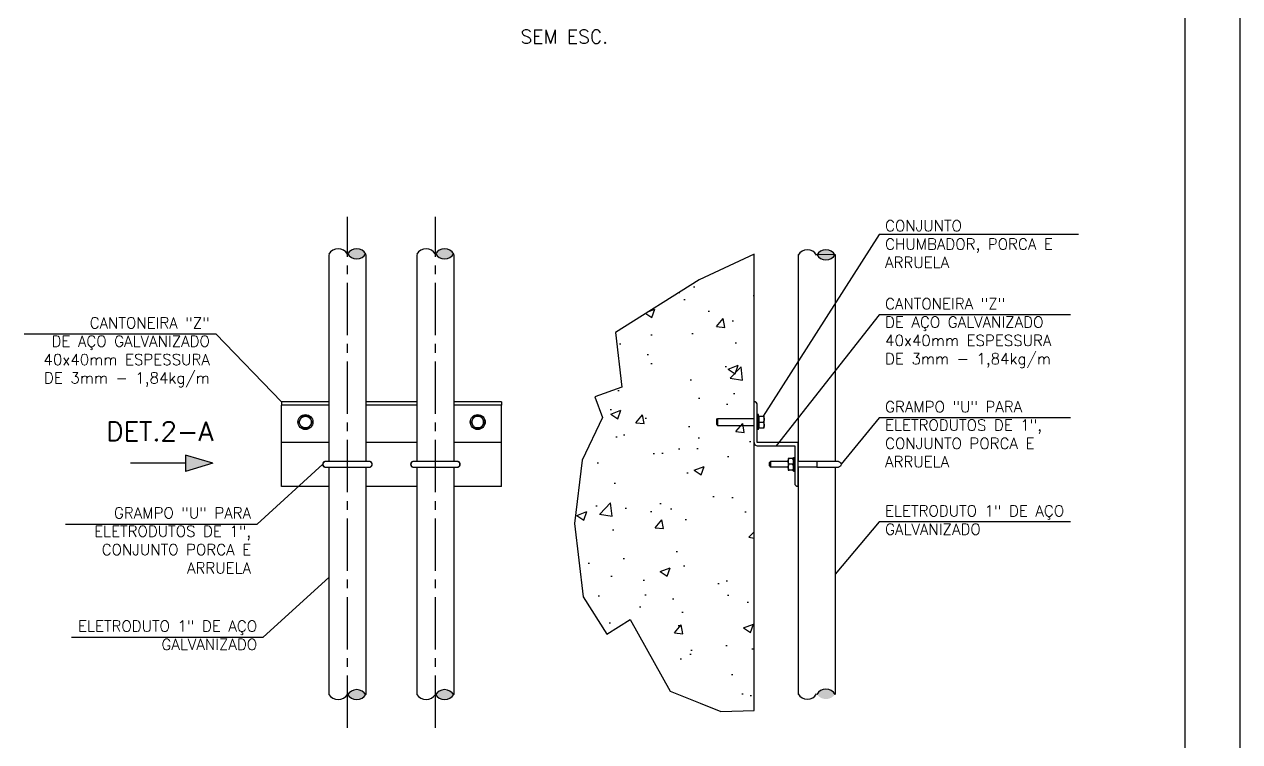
# Model space of a CAD drawing. Header units: millimetres. Extents: x 0 to 8410, y 0 to 5940.
# Drawn here: x 6199 to 8410, y 3346 to 4651 of the extents above; entities that cross this region are included whole.
import ezdxf
from ezdxf.enums import TextEntityAlignment as Align

# ---------------------------------------------------------------- set-up
doc = ezdxf.new("R2010")
doc.units = ezdxf.units.MM
doc.header["$LTSCALE"] = 5
doc.linetypes.add('CENTER2', pattern=[28.575, 19.05, -3.175, 3.175, -3.175])
for name, color, linetype in [('EC1', 7, 'CENTER2'), ('EHA', 7, 'Continuous'), ('EL2', 7, 'Continuous'), ('EL3', 3, 'Continuous'), ('EL4', 4, 'Continuous'), ('EL5', 5, 'Continuous'), ('ER100', 3, 'Continuous'), ('ER80', 3, 'Continuous'), ('FRL6', 6, 'Continuous'), ('FRL7', 7, 'Continuous'), ('FRR120', 5, 'Continuous'), ('FRR140', 5, 'Continuous'), ('FRR175', 1, 'Continuous'), ('FRR80', 3, 'Continuous'), ('GSB', 7, 'Continuous')]:
    doc.layers.add(name, color=color, linetype=linetype)
doc.styles.add('R120', font='simplex.shx', dxfattribs={"height": 3})
doc.styles.add('R140', font='simplex.shx', dxfattribs={"height": 3.5})
doc.styles.add('R80', font='simplex.shx', dxfattribs={"height": 2})

# ---------------------------------------------------------------- blocks, each defined once
blk = doc.blocks.new('A1')
at = {"layer": 'FRL6', "linetype": 'Continuous'}
blk.add_line((831, 584), (831, 10), dxfattribs=at)
at = {"layer": 'FRL7', "linetype": 'Continuous'}
blk.add_line((841, 594), (841, 0), dxfattribs=at)
at = {"layer": 'FRR120', "style": 'R120'}
for tag, p in [('FASE_DO_PROJETO', (659, 46.29)), ('ÁREA_E/OU_SUBÁREA', (659, 40.79)), ('TÍTULO_DO_DESENHO', (659, 35.29)), ('SUBTÍTULO_1_DO_DESENHO', (659, 29.79)), ('SUBTÍTULO_2_DO_DESENHO', (659, 24.29))]:
    blk.add_attdef(tag, p, '', height=3, dxfattribs=at)
at = {"layer": 'FRR140', "style": 'R140', "width": 0.91}
for tag, p in [('ESCALA', (671, 14.35)), ('REVISÃO', (823.5, 14.68))]:
    blk.add_attdef(tag, text='', height=3.5, dxfattribs=at).set_placement(p, align=Align.MIDDLE)
for tag, p in [('NÚMERO_DA_CONTRATADA', (687.72, 12.6)), ('NUMERO_VALE', (752.89, 12.6))]:
    blk.add_attdef(tag, p, '', height=3.5, dxfattribs=at)
at = {"layer": 'FRR175', "style": 'R120'}
for tag, p in [('CLASSIFICAÇÃO', (811.83, 67.73)), ('PROJETO', (716.31, 53.59)), ('N_PROJ_SE', (793.5, 53.59)), ('N_CONTRATO', (796.97, 47.3))]:
    blk.add_attdef(tag, text='', height=3, dxfattribs=at).set_placement(p, align=Align.MIDDLE_CENTER)
at = {"layer": 'FRR80', "style": 'R80'}
for tag, p in [('8A_REV', (476, 77.07)), ('EMIS.', (486, 77.07)), ('PROJ.', (585, 77.07)), ('DES.', (597, 77.07)), ('VER.', (609, 77.07)), ('APR.', (621, 77.07)), ('AUT.', (633.01, 77.07)), ('7A_REV', (476, 71.37)), ('EMIS.', (486, 71.37)), ('PROJ.', (585, 71.37)), ('DES.', (597, 71.37)), ('VER.', (609, 71.37)), ('APR.', (621, 71.37)), ('AUT.', (633.01, 71.37)), ('6A_REV', (476, 65.67)), ('EMIS.', (486, 65.67)), ('PROJ.', (585, 65.67)), ('DES.', (597, 65.67)), ('VER.', (609, 65.67)), ('APR.', (621, 65.67)), ('AUT.', (633.01, 65.67)), ('5A_REV', (476, 59.97)), ('EMIS.', (486, 59.97)), ('PROJ.', (585, 59.97)), ('DES.', (597, 59.97)), ('VER.', (609, 59.97)), ('APR.', (621, 59.97)), ('AUT.', (633.01, 59.97)), ('4A_REV', (476, 54.27)), ('EMIS.', (486, 54.27)), ('PROJ.', (585, 54.27)), ('DES.', (597, 54.27)), ('VER.', (609, 54.27)), ('APR.', (621, 54.27)), ('AUT.', (633.01, 54.27)), ('3A_REV', (476, 48.57)), ('EMIS.', (486, 48.57)), ('PROJ.', (585, 48.57)), ('DES.', (597, 48.57)), ('VER.', (609, 48.57)), ('APR.', (621, 48.57)), ('AUT.', (633.01, 48.57)), ('2A_REV', (476, 42.87)), ('EMIS.', (486, 42.87)), ('PROJ.', (585, 42.87)), ('DES.', (597, 42.87)), ('VER.', (609, 42.87)), ('APR.', (621, 42.87)), ('AUT.', (633.01, 42.87)), ('1a_REV', (476, 37.17)), ('EMIS.', (486, 37.17)), ('PROJ.', (585, 37.17)), ('DES.', (597, 37.17)), ('VER.', (609, 37.17)), ('APR.', (621, 37.17)), ('AUT.', (633.01, 37.17))]:
    blk.add_attdef(tag, text='', height=2, dxfattribs=at).set_placement(p, align=Align.MIDDLE)
for p in [(492.61, 76.08), (492.61, 70.38), (492.61, 64.68), (492.61, 58.98), (492.61, 53.28), (492.61, 47.58), (492.61, 41.88), (492.61, 36.18)]:
    blk.add_attdef('DESCRIÇÃO_DA_REVISÃO', p, '', height=2, dxfattribs=at)
at = {"layer": 'FRR80', "style": 'R80', "width": 0.85}
for p in [(648, 77.07), (648, 71.37), (648, 65.67), (648, 59.97), (648, 54.27), (648, 48.57), (648, 42.87), (648, 37.17)]:
    blk.add_attdef('DATA', text='', height=2, dxfattribs=at).set_placement(p, align=Align.MIDDLE)
blk = doc.blocks.new('VISTA_H')
at = {"layer": 'GSB'}
blk.add_hatch(color=2, dxfattribs=at).paths.add_polyline_path([(-5, 1.5), (-5, -1.5), (0, 0)])
at = {"layer": 'GSB', "color": 1}
for p, q in [((-5, 0), (-14.99, 0)), ((0, 0), (-5, 1.5)), ((-5, 1.5), (-5, -1.5)), ((0, 0), (-5, -1.5))]:
    blk.add_line(p, q, dxfattribs=at)
at = {"layer": 'GSB', "color": 4, "style": 'R140'}
blk.add_attdef('A', text='', height=3.5, dxfattribs=at).set_placement((-3.47, 5.8), align=Align.MIDDLE)

msp = doc.modelspace()

# ---------------------------------------------------------------- hatches: boundary and pattern name
at = {"layer": 'EHA'}
h = msp.add_hatch(color=256, dxfattribs=at)
h.dxf.hatch_style = 1
h.paths.add_polyline_path([(6820.5, 4233.6, 0.549956), (6787.4, 4233.6, 0.549956)])
h = msp.add_hatch(color=256, dxfattribs=at)
h.dxf.hatch_style = 1
h.paths.add_polyline_path([(6980.5, 4233.6, 0.549956), (6947.4, 4233.6, 0.549956)])
h = msp.add_hatch(dxfattribs=at)
h.set_pattern_fill('AR-CONC', color=256)
h.set_pattern_definition([(50, (1921.81, -865.85), (182.1847, -15.939), [19.05, -209.55]), (355, (1921.8, -865.85), (-35.2434, 191.057), [15.24, -167.6406]), (100.4514, (1936.99, -867.18), (146.9412, 175.1178), [16.19, -178.0902]), (46.1842, (1921.8, -815.05), (271.079, -42.042), [28.575, -314.325]), (96.6356, (1944.4, -818.56), (237.404, 247.426), [24.285, -267.136]), (351.184, (1921.8, -815.05), (237.404, 247.426), [22.86, -251.46]), (21, (1947.21, -827.75), (151.6144, -102.2652), [19.05, -209.55]), (326, (1947.2, -827.75), (61.802, 184.188), [15.24, -167.64]), (71.4514, (1959.84, -836.27), (213.4164, 81.9228), [16.19, -178.09]), (37.5, (1921.81, -865.85), (3.0886, 84.55504), [0, -165.608, 0, -170.18, 0, -168.275]), (7.5, (1921.81, -865.85), (66.8197, 100.1806), [0, -97.028, 0, -161.798, 0, -64.135]), (327.5, (1865.166, -865.85), (135.5906, -5.72874), [0, -63.5, 0, -198.12, 0, -262.89]), (317.5, (1839.77, -865.85), (148.1292, 25.4265), [0, -82.55, 0, -131.572, 0, -186.69])])
h.paths.add_polyline_path([(7526.6, 3964.5), (7526.6, 4233.2), (7426.9, 4186.3), (7274.4, 4090.5), (7286.1, 3990.9), (7237.2, 3973.3), (7250.7, 3935.9), (7213.8, 3858), (7200.1, 3742.8), (7215.7, 3609.9), (7258.7, 3541.5), (7301.3, 3568.3), (7374.1, 3437.9), (7428.8, 3416.4), (7466, 3400.8), (7526.6, 3402.9)])
h = msp.add_hatch(color=256, dxfattribs=at)
h.dxf.hatch_style = 1
h.paths.add_polyline_path([(7674, 4231.7, 0.549956), (7640.9, 4231.7, 0.549956)])
h = msp.add_hatch(color=256, dxfattribs=at)
h.dxf.hatch_style = 1
h.paths.add_polyline_path([(6787.4, 3431.7, 0.549956), (6820.5, 3431.7, 0.549956)])
h = msp.add_hatch(color=256, dxfattribs=at)
h.dxf.hatch_style = 1
h.paths.add_polyline_path([(6947.4, 3431.7, 0.549956), (6980.5, 3431.7, 0.549956)])
h = msp.add_hatch(color=256, dxfattribs=at)
h.dxf.hatch_style = 1
h.paths.add_polyline_path([(7640.9, 3432.7, 0.549956), (7674, 3432.7, 0.549956)])

# ---------------------------------------------------------------- linework, layer by layer
at = {"color": 0, "linetype": 'Continuous', "lineweight": 0, "extrusion": (1, -1.83697e-16, 0)}
for p, q in [((7674.3, 4232.2), (7640.6, 4232.2)), ((7526.6, 3964.5), (7526.6, 3890.5))]:
    msp.add_line(p, q, dxfattribs=at)
for points in [[(8116.8, 4268.6), (7754.3, 4268.6), (7543.2, 3938.2)], [(8102.5, 4122.5), (7754.3, 4122.5), (7566.6, 3884.5)], [(6199.3, 4087.8), (6547.5, 4087.8), (6667.4, 3964.5)], [(8102.5, 3935.2), (7754.3, 3935.2), (7685.2, 3850.7)], [(6274.4, 3742), (6622.6, 3742), (6742.4, 3850.7)], [(8102.5, 3745.8), (7754.3, 3745.8), (7674.3, 3651)], [(6285.3, 3536.3), (6633.5, 3536.3), (6753.4, 3644.9)]]:
    msp.add_lwpolyline(points)
at = {"layer": 'EC1'}
for p, q in [((6787.1, 3371.1), (6787.1, 4300.7)), ((6947.1, 3371.1), (6947.1, 4300.7))]:
    msp.add_line(p, q, dxfattribs=at)
at = {"layer": 'EL2', "extrusion": (1, -1.83697e-16, 0)}
for p, q in [((7532.6, 3941.1), (7532.6, 3913.9)), ((7534.6, 3941.1), (7532.6, 3941.1)), ((7534.6, 3913.9), (7534.6, 3941.1)), ((7535.2, 3935.1), (7534.6, 3935.1)), ((7535.2, 3938.2), (7543.2, 3938.2)), ((7535.2, 3938.2), (7535.2, 3927.5)), ((7459, 3931.9), (7460, 3933.9)), ((7459, 3923.2), (7459, 3931.9)), ((7459, 3923.2), (7460, 3921.2)), ((7460, 3933.9), (7460, 3921.2)), ((7460, 3933.9), (7526.6, 3933.9)), ((7460, 3921.2), (7526.6, 3921.2)), ((7532.6, 3933.9), (7532.6, 3933.9)), ((7532.6, 3921.2), (7532.6, 3921.2)), ((7534.6, 3913.9), (7532.6, 3913.9)), ((7535.2, 3919.9), (7534.6, 3919.9)), ((7535.2, 3927.5), (7543.2, 3927.5)), ((7535.2, 3927.5), (7535.2, 3916.8)), ((7535.2, 3916.8), (7543.2, 3916.8)), ((7596.5, 3861.1), (7590.5, 3861.1)), ((7596.5, 3850.7), (7590.5, 3850.7)), ((7598.5, 3838.5), (7598.5, 3862.8)), ((7598.5, 3862.8), (7600.5, 3862.8)), ((7600.5, 3838.5), (7600.5, 3862.8)), ((7600.6, 3855.7), (7600.5, 3855.7)), ((7596.5, 3840.3), (7590.5, 3840.3)), ((7598.5, 3838.5), (7600.5, 3838.5)), ((7600.6, 3845.7), (7600.5, 3845.7))]:
    msp.add_line(p, q, dxfattribs=at)
at = {"layer": 'EL2'}
for centre in [(6710.7, 3927.5), (7024.1, 3927.5)]:
    msp.add_circle(centre, 13.6, dxfattribs=at)
for points, weights in [([(6701.4, 3932.9), (6704.5, 3938.2), (6710.7, 3938.2)], [0.868347502413, 0.807007203691, 1]), ([(6710.7, 3938.2), (6716.9, 3938.2), (6720, 3932.9)], [1, 0.807007203691, 0.868347502413]), ([(7024.1, 3938.2), (7017.9, 3938.2), (7014.8, 3932.9)], [1, 0.807007203691, 0.868347502413]), ([(7033.4, 3932.9), (7030.3, 3938.2), (7024.1, 3938.2)], [0.868347502413, 0.807007203691, 1]), ([(7545.2, 3932.9), (7545.2, 3938.2), (7545.2, 3938.2)], [0.868347502413, 0.807007203691, 1]), ([(6699.9, 3927.5), (6699.9, 3930.4), (6701.4, 3932.9)], [1, 0.900099577495, 0.868347502413]), ([(6701.4, 3922.1), (6699.9, 3924.6), (6699.9, 3927.5)], [0.868347502413, 0.900099577495, 1]), ([(6710.7, 3916.8), (6704.5, 3916.8), (6701.4, 3922.1)], [1, 0.807007203691, 0.868347502413]), ([(6720, 3922.1), (6716.9, 3916.8), (6710.7, 3916.8)], [0.868347502413, 0.807007203691, 1]), ([(6720, 3932.9), (6721.4, 3930.4), (6721.4, 3927.5)], [0.868347502413, 0.900099577495, 1]), ([(6721.4, 3927.5), (6721.4, 3924.6), (6720, 3922.1)], [1, 0.900099577495, 0.868347502413]), ([(7014.8, 3932.9), (7013.3, 3930.4), (7013.3, 3927.5)], [0.868347502413, 0.900099577495, 1]), ([(7013.3, 3927.5), (7013.3, 3924.6), (7014.8, 3922.1)], [1, 0.900099577495, 0.868347502413]), ([(7014.8, 3922.1), (7017.9, 3916.8), (7024.1, 3916.8)], [0.868347502413, 0.807007203691, 1]), ([(7024.1, 3916.8), (7030.3, 3916.8), (7033.4, 3922.1)], [1, 0.807007203691, 0.868347502413]), ([(7034.8, 3927.5), (7034.8, 3930.4), (7033.4, 3932.9)], [1, 0.900099577495, 0.868347502413]), ([(7033.4, 3922.1), (7034.8, 3924.6), (7034.8, 3927.5)], [0.868347502413, 0.900099577495, 1]), ([(7545.2, 3927.5), (7545.2, 3930.4), (7545.2, 3932.9)], [1, 0.900099577495, 0.868347502413]), ([(7545.2, 3922.1), (7545.2, 3924.6), (7545.2, 3927.5)], [0.868347502413, 0.900099577495, 1]), ([(7545.2, 3916.8), (7545.2, 3916.8), (7545.2, 3922.1)], [1, 0.807007203691, 0.868347502413]), ([(7588.5, 3861.1), (7588.5, 3861.1), (7588.5, 3855.9)], [1, 0.807007203691, 0.868347502413]), ([(7588.5, 3855.9), (7588.5, 3853.5), (7588.5, 3850.7)], [0.868347502413, 0.900099577495, 1]), ([(7588.5, 3850.7), (7588.5, 3847.9), (7588.5, 3845.5)], [1, 0.900099577495, 0.868347502413]), ([(7588.5, 3845.5), (7588.5, 3840.3), (7588.5, 3840.3)], [0.868347502413, 0.807007203691, 1])]:
    msp.add_rational_spline(points, weights, degree=2, dxfattribs=at)
for points, knots in [([(6704.5, 3938.2), (6704.4, 3938.1), (6704.3, 3937.9), (6703.8, 3937.2), (6703.5, 3936.6), (6702.6, 3935.1), (6702.2, 3934.2), (6701.6, 3933.3), (6701.5, 3933.2), (6701.5, 3933), (6701.4, 3933), (6701.4, 3932.9), (6701.4, 3932.9), (6701.4, 3932.9)], [0, 0, 0, 0, 0.327654, 0.327654, 1.497968, 1.497968, 3.019149, 3.019149, 3.182486, 3.182486, 3.254058, 3.254058, 3.300214, 3.300214, 3.300214, 3.300214]), ([(6710.7, 3938.2), (6710.6, 3938.2), (6710.6, 3938.2), (6710.5, 3938.2), (6710.4, 3938.2), (6710.2, 3938.2), (6710.1, 3938.2), (6709.8, 3938.2), (6709.7, 3938.2), (6709.1, 3938.2), (6708.7, 3938.2), (6707, 3938.2), (6705.8, 3938.2), (6704.5, 3938.2)], [3.299345, 3.299345, 3.299345, 3.299345, 3.360496, 3.360496, 3.447554, 3.447554, 3.624346, 3.624346, 3.87742, 3.87742, 4.510003, 4.510003, 6.428709, 6.428709, 6.428709, 6.428709]), ([(6716.9, 3938.2), (6716.7, 3938.2), (6716.5, 3938.2), (6715.6, 3938.2), (6714.9, 3938.2), (6713.2, 3938.2), (6712.3, 3938.2), (6711.2, 3938.2), (6711.1, 3938.2), (6710.9, 3938.2), (6710.8, 3938.2), (6710.7, 3938.2), (6710.7, 3938.2), (6710.7, 3938.2), (6710.7, 3938.2), (6710.7, 3938.2)], [0, 0, 0, 0, 0.339548, 0.339548, 1.51437, 1.51437, 2.989653, 2.989653, 3.149729, 3.149729, 3.237378, 3.237378, 3.298995, 3.298995, 3.299345, 3.299345, 3.299345, 3.299345]), ([(6720, 3932.9), (6720, 3932.9), (6720, 3932.9), (6719.9, 3932.9), (6719.9, 3932.9), (6719.9, 3933), (6719.8, 3933.1), (6719.8, 3933.2), (6719.7, 3933.3), (6719.6, 3933.6), (6719.5, 3933.7), (6719.1, 3934.3), (6718.9, 3934.7), (6718.1, 3936.1), (6717.5, 3937.2), (6716.9, 3938.2)], [3.300236, 3.300236, 3.300236, 3.300236, 3.305154, 3.305154, 3.359744, 3.359744, 3.441081, 3.441081, 3.620686, 3.620686, 3.887706, 3.887706, 4.600943, 4.600943, 6.440409, 6.440409, 6.440409, 6.440409]), ([(7014.8, 3932.9), (7014.8, 3932.9), (7014.8, 3932.9), (7014.8, 3932.9), (7014.8, 3932.9), (7014.9, 3933), (7014.9, 3933.1), (7015, 3933.2), (7015, 3933.3), (7015.2, 3933.6), (7015.3, 3933.7), (7015.6, 3934.3), (7015.8, 3934.7), (7016.7, 3936.1), (7017.3, 3937.2), (7017.9, 3938.2)], [3.300236, 3.300236, 3.300236, 3.300236, 3.305154, 3.305154, 3.359744, 3.359744, 3.441081, 3.441081, 3.620686, 3.620686, 3.887706, 3.887706, 4.600943, 4.600943, 6.440409, 6.440409, 6.440409, 6.440409]), ([(7017.9, 3938.2), (7018.1, 3938.2), (7018.3, 3938.2), (7019.2, 3938.2), (7019.9, 3938.2), (7021.5, 3938.2), (7022.5, 3938.2), (7023.6, 3938.2), (7023.7, 3938.2), (7023.8, 3938.2), (7023.9, 3938.2), (7024, 3938.2), (7024, 3938.2), (7024.1, 3938.2), (7024.1, 3938.2), (7024.1, 3938.2)], [0, 0, 0, 0, 0.339548, 0.339548, 1.51437, 1.51437, 2.989653, 2.989653, 3.149729, 3.149729, 3.237378, 3.237378, 3.298995, 3.298995, 3.299345, 3.299345, 3.299345, 3.299345]), ([(7024.1, 3938.2), (7024.1, 3938.2), (7024.2, 3938.2), (7024.3, 3938.2), (7024.3, 3938.2), (7024.5, 3938.2), (7024.6, 3938.2), (7024.9, 3938.2), (7025.1, 3938.2), (7025.7, 3938.2), (7026.1, 3938.2), (7027.7, 3938.2), (7029, 3938.2), (7030.3, 3938.2)], [3.299345, 3.299345, 3.299345, 3.299345, 3.360496, 3.360496, 3.447554, 3.447554, 3.624346, 3.624346, 3.87742, 3.87742, 4.510003, 4.510003, 6.428709, 6.428709, 6.428709, 6.428709]), ([(7030.3, 3938.2), (7030.4, 3938.1), (7030.5, 3937.9), (7030.9, 3937.2), (7031.3, 3936.6), (7032.1, 3935.1), (7032.6, 3934.2), (7033.2, 3933.3), (7033.2, 3933.2), (7033.3, 3933), (7033.3, 3933), (7033.4, 3932.9), (7033.4, 3932.9), (7033.4, 3932.9)], [0, 0, 0, 0, 0.327654, 0.327654, 1.497968, 1.497968, 3.019149, 3.019149, 3.182486, 3.182486, 3.254058, 3.254058, 3.300214, 3.300214, 3.300214, 3.300214]), ([(7543.2, 3938.2), (7543.3, 3938.1), (7543.4, 3937.9), (7543.9, 3937.2), (7544.2, 3936.6), (7544.8, 3935.1), (7545.1, 3934.2), (7545.2, 3933.3), (7545.2, 3933.2), (7545.2, 3933), (7545.2, 3933), (7545.2, 3932.9), (7545.2, 3932.9), (7545.2, 3932.9)], [0, 0, 0, 0, 0.327654, 0.327654, 1.497968, 1.497968, 3.019149, 3.019149, 3.182486, 3.182486, 3.254058, 3.254058, 3.300214, 3.300214, 3.300214, 3.300214]), ([(7545.2, 3938.2), (7545.2, 3938.2), (7545.2, 3938.2), (7545.2, 3938.2), (7545.2, 3938.2), (7545.2, 3938.2), (7545.1, 3938.2), (7545.1, 3938.2), (7545.1, 3938.2), (7545, 3938.2), (7545, 3938.2), (7544.5, 3938.2), (7544, 3938.2), (7543.2, 3938.2)], [3.299345, 3.299345, 3.299345, 3.299345, 3.360496, 3.360496, 3.447554, 3.447554, 3.624346, 3.624346, 3.87742, 3.87742, 4.510003, 4.510003, 6.428709, 6.428709, 6.428709, 6.428709]), ([(6701.4, 3932.9), (6701.4, 3932.9), (6701.4, 3932.9), (6701.3, 3932.8), (6701.3, 3932.8), (6701.3, 3932.7), (6701.2, 3932.7), (6701.2, 3932.6), (6701.1, 3932.5), (6701, 3932.3), (6700.9, 3932.1), (6700.6, 3931.6), (6700.4, 3931.2), (6699.6, 3929.8), (6699, 3928.7), (6698.3, 3927.5)], [3.300214, 3.300214, 3.300214, 3.300214, 3.306709, 3.306709, 3.361831, 3.361831, 3.445634, 3.445634, 3.54958, 3.54958, 3.841996, 3.841996, 4.466021, 4.466021, 6.351493, 6.351493, 6.351493, 6.351493]), ([(6698.3, 3927.5), (6698.4, 3927.3), (6698.5, 3927.2), (6698.9, 3926.4), (6699.2, 3925.8), (6700.1, 3924.4), (6700.6, 3923.5), (6701.1, 3922.5), (6701.2, 3922.4), (6701.3, 3922.3), (6701.3, 3922.3), (6701.3, 3922.2), (6701.3, 3922.2), (6701.4, 3922.1)], [0, 0, 0, 0, 0.32758, 0.32758, 1.497099, 1.497099, 3.019347, 3.019347, 3.179843, 3.179843, 3.252783, 3.252783, 3.300235, 3.300235, 3.300235, 3.300235]), ([(6701.4, 3922.1), (6701.4, 3922.1), (6701.4, 3922.1), (6701.4, 3922.1), (6701.4, 3922.1), (6701.4, 3922), (6701.5, 3921.9), (6701.6, 3921.8), (6701.6, 3921.7), (6701.8, 3921.4), (6701.9, 3921.3), (6702.2, 3920.7), (6702.4, 3920.3), (6703.2, 3918.9), (6703.8, 3917.8), (6704.5, 3916.8)], [3.300235, 3.300235, 3.300235, 3.300235, 3.305154, 3.305154, 3.359743, 3.359743, 3.441081, 3.441081, 3.620686, 3.620686, 3.887705, 3.887705, 4.600943, 4.600943, 6.440408, 6.440408, 6.440408, 6.440408]), ([(6704.5, 3916.8), (6704.7, 3916.8), (6704.9, 3916.8), (6705.7, 3916.8), (6706.4, 3916.8), (6708.1, 3916.8), (6709.1, 3916.8), (6710.1, 3916.8), (6710.3, 3916.8), (6710.4, 3916.8), (6710.5, 3916.8), (6710.6, 3916.8), (6710.6, 3916.8), (6710.7, 3916.8), (6710.7, 3916.8), (6710.7, 3916.8)], [0, 0, 0, 0, 0.339548, 0.339548, 1.51437, 1.51437, 2.989653, 2.989653, 3.149729, 3.149729, 3.237378, 3.237378, 3.298995, 3.298995, 3.299345, 3.299345, 3.299345, 3.299345]), ([(6710.7, 3916.8), (6710.7, 3916.8), (6710.7, 3916.8), (6710.8, 3916.8), (6710.9, 3916.8), (6711.1, 3916.8), (6711.2, 3916.8), (6711.5, 3916.8), (6711.7, 3916.8), (6712.2, 3916.8), (6712.7, 3916.8), (6714.3, 3916.8), (6715.6, 3916.8), (6716.9, 3916.8)], [3.299345, 3.299345, 3.299345, 3.299345, 3.360496, 3.360496, 3.447554, 3.447554, 3.624346, 3.624346, 3.87742, 3.87742, 4.510003, 4.510003, 6.428709, 6.428709, 6.428709, 6.428709]), ([(6716.9, 3916.8), (6717, 3916.9), (6717.1, 3917.1), (6717.5, 3917.8), (6717.8, 3918.5), (6718.7, 3919.9), (6719.2, 3920.8), (6719.7, 3921.7), (6719.8, 3921.8), (6719.9, 3922), (6719.9, 3922), (6719.9, 3922.1), (6719.9, 3922.1), (6720, 3922.1)], [0, 0, 0, 0, 0.327654, 0.327654, 1.497968, 1.497968, 3.019149, 3.019149, 3.182486, 3.182486, 3.254058, 3.254058, 3.300214, 3.300214, 3.300214, 3.300214]), ([(6723.1, 3927.5), (6723, 3927.7), (6722.9, 3927.8), (6722.4, 3928.6), (6722.1, 3929.2), (6721.2, 3930.7), (6720.8, 3931.5), (6720.2, 3932.5), (6720.1, 3932.6), (6720.1, 3932.7), (6720, 3932.8), (6720, 3932.8), (6720, 3932.8), (6720, 3932.9)], [0, 0, 0, 0, 0.327581, 0.327581, 1.4971, 1.4971, 3.019347, 3.019347, 3.179843, 3.179843, 3.252783, 3.252783, 3.300236, 3.300236, 3.300236, 3.300236]), ([(6720, 3922.1), (6720, 3922.1), (6720, 3922.1), (6720, 3922.2), (6720, 3922.2), (6720.1, 3922.3), (6720.1, 3922.3), (6720.1, 3922.5), (6720.2, 3922.5), (6720.3, 3922.7), (6720.4, 3922.9), (6720.7, 3923.4), (6720.9, 3923.8), (6721.7, 3925.2), (6722.4, 3926.3), (6723.1, 3927.5)], [3.300214, 3.300214, 3.300214, 3.300214, 3.306709, 3.306709, 3.361831, 3.361831, 3.445634, 3.445634, 3.54958, 3.54958, 3.841996, 3.841996, 4.466021, 4.466021, 6.351493, 6.351493, 6.351493, 6.351493]), ([(7011.7, 3927.5), (7011.8, 3927.7), (7011.9, 3927.8), (7012.3, 3928.6), (7012.7, 3929.2), (7013.5, 3930.7), (7014, 3931.5), (7014.6, 3932.5), (7014.6, 3932.6), (7014.7, 3932.7), (7014.7, 3932.8), (7014.8, 3932.8), (7014.8, 3932.8), (7014.8, 3932.9)], [0, 0, 0, 0, 0.327581, 0.327581, 1.4971, 1.4971, 3.019347, 3.019347, 3.179843, 3.179843, 3.252783, 3.252783, 3.300236, 3.300236, 3.300236, 3.300236]), ([(7014.8, 3922.1), (7014.8, 3922.1), (7014.8, 3922.1), (7014.8, 3922.2), (7014.7, 3922.2), (7014.7, 3922.3), (7014.7, 3922.3), (7014.6, 3922.5), (7014.6, 3922.5), (7014.4, 3922.7), (7014.3, 3922.9), (7014, 3923.4), (7013.8, 3923.8), (7013, 3925.2), (7012.4, 3926.3), (7011.7, 3927.5)], [3.300214, 3.300214, 3.300214, 3.300214, 3.306709, 3.306709, 3.361831, 3.361831, 3.445634, 3.445634, 3.54958, 3.54958, 3.841996, 3.841996, 4.466021, 4.466021, 6.351493, 6.351493, 6.351493, 6.351493]), ([(7017.9, 3916.8), (7017.8, 3916.9), (7017.7, 3917.1), (7017.3, 3917.8), (7016.9, 3918.5), (7016.1, 3919.9), (7015.6, 3920.8), (7015, 3921.7), (7015, 3921.8), (7014.9, 3922), (7014.9, 3922), (7014.8, 3922.1), (7014.8, 3922.1), (7014.8, 3922.1)], [0, 0, 0, 0, 0.327654, 0.327654, 1.497968, 1.497968, 3.019149, 3.019149, 3.182486, 3.182486, 3.254058, 3.254058, 3.300214, 3.300214, 3.300214, 3.300214]), ([(7024.1, 3916.8), (7024, 3916.8), (7024, 3916.8), (7023.9, 3916.8), (7023.8, 3916.8), (7023.7, 3916.8), (7023.6, 3916.8), (7023.3, 3916.8), (7023.1, 3916.8), (7022.5, 3916.8), (7022.1, 3916.8), (7020.4, 3916.8), (7019.2, 3916.8), (7017.9, 3916.8)], [3.299345, 3.299345, 3.299345, 3.299345, 3.360496, 3.360496, 3.447554, 3.447554, 3.624346, 3.624346, 3.87742, 3.87742, 4.510003, 4.510003, 6.428709, 6.428709, 6.428709, 6.428709]), ([(7030.3, 3916.8), (7030.1, 3916.8), (7029.9, 3916.8), (7029, 3916.8), (7028.3, 3916.8), (7026.6, 3916.8), (7025.7, 3916.8), (7024.6, 3916.8), (7024.5, 3916.8), (7024.3, 3916.8), (7024.3, 3916.8), (7024.2, 3916.8), (7024.1, 3916.8), (7024.1, 3916.8), (7024.1, 3916.8), (7024.1, 3916.8)], [0, 0, 0, 0, 0.339548, 0.339548, 1.51437, 1.51437, 2.989653, 2.989653, 3.149729, 3.149729, 3.237378, 3.237378, 3.298995, 3.298995, 3.299345, 3.299345, 3.299345, 3.299345]), ([(7033.4, 3922.1), (7033.4, 3922.1), (7033.4, 3922.1), (7033.4, 3922.1), (7033.3, 3922.1), (7033.3, 3922), (7033.3, 3921.9), (7033.2, 3921.8), (7033.1, 3921.7), (7033, 3921.4), (7032.9, 3921.3), (7032.6, 3920.7), (7032.3, 3920.3), (7031.5, 3918.9), (7030.9, 3917.8), (7030.3, 3916.8)], [3.300235, 3.300235, 3.300235, 3.300235, 3.305154, 3.305154, 3.359743, 3.359743, 3.441081, 3.441081, 3.620686, 3.620686, 3.887705, 3.887705, 4.600943, 4.600943, 6.440408, 6.440408, 6.440408, 6.440408]), ([(7033.4, 3932.9), (7033.4, 3932.9), (7033.4, 3932.9), (7033.4, 3932.8), (7033.4, 3932.8), (7033.5, 3932.7), (7033.5, 3932.7), (7033.6, 3932.6), (7033.6, 3932.5), (7033.7, 3932.3), (7033.8, 3932.1), (7034.1, 3931.6), (7034.3, 3931.2), (7035.2, 3929.8), (7035.8, 3928.7), (7036.5, 3927.5)], [3.300214, 3.300214, 3.300214, 3.300214, 3.306709, 3.306709, 3.361831, 3.361831, 3.445634, 3.445634, 3.54958, 3.54958, 3.841996, 3.841996, 4.466021, 4.466021, 6.351493, 6.351493, 6.351493, 6.351493]), ([(7036.5, 3927.5), (7036.4, 3927.3), (7036.3, 3927.2), (7035.9, 3926.4), (7035.5, 3925.8), (7034.7, 3924.4), (7034.2, 3923.5), (7033.6, 3922.5), (7033.6, 3922.4), (7033.5, 3922.3), (7033.5, 3922.3), (7033.4, 3922.2), (7033.4, 3922.2), (7033.4, 3922.1)], [0, 0, 0, 0, 0.32758, 0.32758, 1.497099, 1.497099, 3.019347, 3.019347, 3.179843, 3.179843, 3.252783, 3.252783, 3.300235, 3.300235, 3.300235, 3.300235]), ([(7545.2, 3932.9), (7545.2, 3932.9), (7545.2, 3932.9), (7545.2, 3932.8), (7545.2, 3932.8), (7545.2, 3932.7), (7545.2, 3932.7), (7545.2, 3932.6), (7545.2, 3932.5), (7545.1, 3932.3), (7545.1, 3932.1), (7545, 3931.6), (7545, 3931.2), (7544.6, 3929.8), (7544, 3928.7), (7543.2, 3927.5)], [3.300214, 3.300214, 3.300214, 3.300214, 3.306709, 3.306709, 3.361831, 3.361831, 3.445634, 3.445634, 3.54958, 3.54958, 3.841996, 3.841996, 4.466021, 4.466021, 6.351493, 6.351493, 6.351493, 6.351493]), ([(7543.2, 3927.5), (7543.3, 3927.3), (7543.4, 3927.2), (7543.9, 3926.4), (7544.2, 3925.8), (7544.8, 3924.4), (7545.1, 3923.5), (7545.2, 3922.5), (7545.2, 3922.4), (7545.2, 3922.3), (7545.2, 3922.3), (7545.2, 3922.2), (7545.2, 3922.2), (7545.2, 3922.1)], [0, 0, 0, 0, 0.32758, 0.32758, 1.497099, 1.497099, 3.019347, 3.019347, 3.179843, 3.179843, 3.252783, 3.252783, 3.300235, 3.300235, 3.300235, 3.300235]), ([(7545.2, 3922.1), (7545.2, 3922.1), (7545.2, 3922.1), (7545.2, 3922.1), (7545.2, 3922.1), (7545.2, 3922), (7545.2, 3921.9), (7545.2, 3921.8), (7545.1, 3921.7), (7545.1, 3921.4), (7545.1, 3921.3), (7545, 3920.7), (7544.9, 3920.3), (7544.5, 3918.9), (7543.9, 3917.8), (7543.2, 3916.8)], [3.300235, 3.300235, 3.300235, 3.300235, 3.305154, 3.305154, 3.359743, 3.359743, 3.441081, 3.441081, 3.620686, 3.620686, 3.887705, 3.887705, 4.600943, 4.600943, 6.440408, 6.440408, 6.440408, 6.440408]), ([(7543.2, 3916.8), (7543.3, 3916.8), (7543.4, 3916.8), (7543.9, 3916.8), (7544.2, 3916.8), (7544.8, 3916.8), (7545.1, 3916.8), (7545.1, 3916.8), (7545.2, 3916.8), (7545.2, 3916.8), (7545.2, 3916.8), (7545.2, 3916.8), (7545.2, 3916.8), (7545.2, 3916.8), (7545.2, 3916.8), (7545.2, 3916.8)], [0, 0, 0, 0, 0.339548, 0.339548, 1.51437, 1.51437, 2.989653, 2.989653, 3.149729, 3.149729, 3.237378, 3.237378, 3.298995, 3.298995, 3.299345, 3.299345, 3.299345, 3.299345]), ([(7588.5, 3855.9), (7588.5, 3855.9), (7588.5, 3855.9), (7588.5, 3855.9), (7588.5, 3855.9), (7588.5, 3856), (7588.5, 3856), (7588.5, 3856.2), (7588.6, 3856.3), (7588.6, 3856.5), (7588.6, 3856.7), (7588.7, 3857.2), (7588.7, 3857.5), (7589.2, 3858.9), (7589.7, 3859.9), (7590.5, 3861.1)], [3.20577, 3.20577, 3.20577, 3.20577, 3.210529, 3.210529, 3.257345, 3.257345, 3.331357, 3.331357, 3.503873, 3.503873, 3.747283, 3.747283, 4.383879, 4.383879, 6.171492, 6.171492, 6.171492, 6.171492]), ([(7590.5, 3861.1), (7590.4, 3861.1), (7590.3, 3861.1), (7589.8, 3861.1), (7589.5, 3861.1), (7588.9, 3861.1), (7588.6, 3861.1), (7588.6, 3861.1), (7588.5, 3861.1), (7588.5, 3861.1), (7588.5, 3861.1), (7588.5, 3861.1), (7588.5, 3861.1), (7588.5, 3861.1), (7588.5, 3861.1), (7588.5, 3861.1)], [0, 0, 0, 0, 0.331379, 0.331379, 1.47489, 1.47489, 2.905208, 2.905208, 3.060115, 3.060115, 3.144926, 3.144926, 3.204548, 3.204548, 3.204885, 3.204885, 3.204885, 3.204885]), ([(7590.5, 3850.7), (7590.4, 3850.8), (7590.3, 3851), (7589.8, 3851.7), (7589.5, 3852.3), (7588.9, 3853.7), (7588.6, 3854.5), (7588.5, 3855.5), (7588.5, 3855.6), (7588.5, 3855.7), (7588.5, 3855.8), (7588.5, 3855.8), (7588.5, 3855.8), (7588.5, 3855.9)], [0, 0, 0, 0, 0.319705, 0.319705, 1.458111, 1.458111, 2.933969, 2.933969, 3.089277, 3.089277, 3.159855, 3.159855, 3.20577, 3.20577, 3.20577, 3.20577]), ([(7588.5, 3845.5), (7588.5, 3845.5), (7588.5, 3845.5), (7588.5, 3845.5), (7588.5, 3845.6), (7588.5, 3845.6), (7588.5, 3845.6), (7588.5, 3845.8), (7588.5, 3845.9), (7588.6, 3846.1), (7588.6, 3846.2), (7588.6, 3846.6), (7588.7, 3846.9), (7589, 3847.9), (7589.3, 3848.6), (7589.9, 3849.7), (7590.2, 3850.2), (7590.5, 3850.7)], [3.205749, 3.205749, 3.205749, 3.205749, 3.211014, 3.211014, 3.264116, 3.264116, 3.317788, 3.317788, 3.473453, 3.473453, 3.681697, 3.681697, 4.196265, 4.196265, 5.439159, 5.439159, 6.399734, 6.399734, 6.399734, 6.399734]), ([(7596.5, 3861.1), (7596.7, 3860.9), (7596.8, 3860.8), (7597.2, 3860), (7597.6, 3859.4), (7598.2, 3858), (7598.5, 3857.2), (7598.5, 3856.3), (7598.5, 3856.2), (7598.5, 3856), (7598.5, 3856), (7598.5, 3855.9), (7598.5, 3855.9), (7598.5, 3855.9)], [0, 0, 0, 0, 0.319777, 0.319777, 1.458955, 1.458955, 2.933777, 2.933777, 3.091834, 3.091834, 3.161089, 3.161089, 3.205749, 3.205749, 3.205749, 3.205749]), ([(7598.5, 3861.1), (7598.5, 3861.1), (7598.5, 3861.1), (7598.5, 3861.1), (7598.5, 3861.1), (7598.5, 3861.1), (7598.5, 3861.1), (7598.5, 3861.1), (7598.5, 3861.1), (7598.4, 3861.1), (7598.3, 3861.1), (7597.9, 3861.1), (7597.4, 3861.1), (7596.5, 3861.1)], [3.204885, 3.204885, 3.204885, 3.204885, 3.264056, 3.264056, 3.348296, 3.348296, 3.519379, 3.519379, 3.764345, 3.764345, 4.377258, 4.377258, 6.169918, 6.169918, 6.169918, 6.169918]), ([(7598.5, 3855.9), (7598.5, 3855.9), (7598.5, 3855.9), (7598.5, 3855.8), (7598.5, 3855.8), (7598.5, 3855.7), (7598.5, 3855.7), (7598.5, 3855.6), (7598.5, 3855.5), (7598.5, 3855.3), (7598.5, 3855.1), (7598.4, 3854.6), (7598.3, 3854.3), (7597.9, 3852.9), (7597.4, 3851.8), (7596.5, 3850.7)], [3.205749, 3.205749, 3.205749, 3.205749, 3.212033, 3.212033, 3.26537, 3.26537, 3.346459, 3.346459, 3.447045, 3.447045, 3.730069, 3.730069, 4.334628, 4.334628, 6.16258, 6.16258, 6.16258, 6.16258]), ([(7596.5, 3850.7), (7596.7, 3850.5), (7596.8, 3850.4), (7597.2, 3849.6), (7597.6, 3849), (7598.2, 3847.6), (7598.5, 3846.8), (7598.5, 3845.9), (7598.5, 3845.8), (7598.5, 3845.6), (7598.5, 3845.6), (7598.5, 3845.5), (7598.5, 3845.5), (7598.5, 3845.5)], [0, 0, 0, 0, 0.319706, 0.319706, 1.458112, 1.458112, 2.93397, 2.93397, 3.089278, 3.089278, 3.159855, 3.159855, 3.20577, 3.20577, 3.20577, 3.20577]), ([(7590.5, 3840.3), (7590.4, 3840.4), (7590.3, 3840.6), (7589.8, 3841.3), (7589.5, 3841.9), (7588.9, 3843.3), (7588.6, 3844.2), (7588.5, 3845.1), (7588.5, 3845.2), (7588.5, 3845.3), (7588.5, 3845.4), (7588.5, 3845.4), (7588.5, 3845.5), (7588.5, 3845.5)], [0, 0, 0, 0, 0.319777, 0.319777, 1.458955, 1.458955, 2.933777, 2.933777, 3.091834, 3.091834, 3.161089, 3.161089, 3.205749, 3.205749, 3.205749, 3.205749]), ([(7588.5, 3840.3), (7588.5, 3840.3), (7588.5, 3840.3), (7588.5, 3840.3), (7588.5, 3840.3), (7588.5, 3840.3), (7588.6, 3840.3), (7588.6, 3840.3), (7588.6, 3840.3), (7588.7, 3840.3), (7588.8, 3840.3), (7589.2, 3840.3), (7589.7, 3840.3), (7590.5, 3840.3)], [3.204885, 3.204885, 3.204885, 3.204885, 3.264056, 3.264056, 3.348296, 3.348296, 3.519379, 3.519379, 3.764345, 3.764345, 4.377258, 4.377258, 6.169918, 6.169918, 6.169918, 6.169918]), ([(7598.5, 3845.5), (7598.5, 3845.5), (7598.5, 3845.5), (7598.5, 3845.4), (7598.5, 3845.4), (7598.5, 3845.3), (7598.5, 3845.3), (7598.5, 3845.2), (7598.5, 3845.1), (7598.5, 3844.8), (7598.5, 3844.7), (7598.4, 3844.2), (7598.3, 3843.8), (7597.9, 3842.5), (7597.4, 3841.4), (7596.5, 3840.3)], [3.20577, 3.20577, 3.20577, 3.20577, 3.21053, 3.21053, 3.257345, 3.257345, 3.331357, 3.331357, 3.503873, 3.503873, 3.747283, 3.747283, 4.38388, 4.38388, 6.171493, 6.171493, 6.171493, 6.171493]), ([(7596.5, 3840.3), (7596.7, 3840.3), (7596.8, 3840.3), (7597.3, 3840.3), (7597.6, 3840.3), (7598.2, 3840.3), (7598.4, 3840.3), (7598.5, 3840.3), (7598.5, 3840.3), (7598.5, 3840.3), (7598.5, 3840.3), (7598.5, 3840.3), (7598.5, 3840.3), (7598.5, 3840.3), (7598.5, 3840.3), (7598.5, 3840.3)], [0, 0, 0, 0, 0.331379, 0.331379, 1.47489, 1.47489, 2.905208, 2.905208, 3.060115, 3.060115, 3.144926, 3.144926, 3.204548, 3.204548, 3.204885, 3.204885, 3.204885, 3.204885])]:
    msp.add_open_spline(points, degree=3, knots=knots, dxfattribs=at)
for points in [[(6721.4, 3927.5), (6723.1, 3927.5)], [(7013.3, 3927.5), (7011.7, 3927.5)], [(7588.5, 3850.7), (7590.5, 3850.7)], [(7598.5, 3850.7), (7596.5, 3850.7)]]:
    msp.add_open_spline(points, degree=1, dxfattribs=at)
at = {"layer": 'EL3'}
for p, q in [((6753.4, 4232.2), (6753.4, 3855.7)), ((6820.8, 4232.2), (6820.8, 3855.7)), ((6913.4, 4232.2), (6913.4, 3855.7)), ((6980.8, 4232.2), (6980.8, 3855.7)), ((6826.8, 3855.7), (6747.4, 3855.7)), ((6986.8, 3855.7), (6907.4, 3855.7)), ((6747.4, 3845.7), (6826.8, 3845.7)), ((6753.4, 3845.7), (6753.4, 3432.2)), ((6820.8, 3845.7), (6820.8, 3432.2)), ((6907.4, 3845.7), (6986.8, 3845.7)), ((6913.4, 3845.7), (6913.4, 3432.2)), ((6980.8, 3845.7), (6980.8, 3432.2))]:
    msp.add_line(p, q, dxfattribs=at)
at = {"layer": 'EL3', "extrusion": (1, -1.83697e-16, 0)}
for p, q in [((7606.9, 4232.2), (7606.9, 3855.7)), ((7674.3, 4232.2), (7674.3, 3855.7)), ((7554.6, 3853.7), (7556.6, 3855.7)), ((7554.6, 3847.7), (7554.6, 3853.7)), ((7554.6, 3847.7), (7556.6, 3845.7)), ((7556.6, 3855.7), (7556.6, 3845.7)), ((7588.5, 3855.7), (7556.6, 3855.7)), ((7640.6, 3855.7), (7606.6, 3855.7)), ((7640.6, 3855.7), (7640.6, 3845.7)), ((7680.2, 3855.7), (7640.6, 3855.7)), ((7588.5, 3845.7), (7556.6, 3845.7)), ((7640.6, 3845.7), (7606.6, 3845.7)), ((7606.9, 3845.7), (7606.9, 3432.2)), ((7640.6, 3845.7), (7680.2, 3845.7)), ((7674.3, 3845.7), (7674.3, 3432.2))]:
    msp.add_line(p, q, dxfattribs=at)
at = {"layer": 'EL3'}
for centre, radius, start, end in [((6770.2, 4223.1), 19.6, 30.7453, 149.2547), ((6803.9, 4223.1), 19.6, 30.7453, 149.2547), ((6803.9, 4244.1), 19.6, 210.7453, 329.2547), ((6930.2, 4223.1), 19.6, 30.7453, 149.2547), ((6963.9, 4223.1), 19.6, 30.7453, 149.2547), ((6963.9, 4244.1), 19.6, 210.7453, 329.2547), ((7623.7, 4221.2), 19.6, 30.7453, 149.2547), ((7657.4, 4221.2), 19.6, 30.7453, 149.2547), ((7657.4, 4242.2), 19.6, 210.7453, 329.2547), ((6747.4, 3850.7), 5, 90, 270), ((6826.8, 3850.7), 5, 270, 90), ((6907.4, 3850.7), 5, 90, 270), ((6986.8, 3850.7), 5, 270, 90), ((6770.2, 3442.2), 19.6, 210.7453, 329.2547), ((6803.9, 3421.2), 19.6, 30.7453, 149.2547), ((6803.9, 3442.2), 19.6, 210.7453, 329.2547), ((6930.2, 3442.2), 19.6, 210.7453, 329.2547), ((6963.9, 3421.2), 19.6, 30.7453, 149.2547), ((6963.9, 3442.2), 19.6, 210.7453, 329.2547), ((7623.7, 3443.2), 19.6, 210.7453, 329.2547), ((7657.4, 3422.2), 19.6, 30.7453, 149.2547)]:
    msp.add_arc(centre, radius, start, end, dxfattribs=at)
at = {"layer": 'EL3', "extrusion": (0, 0, -1)}
msp.add_arc((-7680.2, 3850.7), 5, 90, 270, dxfattribs=at)
at = {"layer": 'EL4'}
for p, q in [((6753.4, 3964.5), (6667.4, 3964.5)), ((6667.4, 3964.5), (6667.4, 3958.5)), ((6753.4, 3958.5), (6667.4, 3958.5)), ((6667.4, 3890.5), (6667.4, 3958.5)), ((6913.4, 3964.5), (6820.8, 3964.5)), ((6913.4, 3958.5), (6820.8, 3958.5)), ((7067.4, 3964.5), (6980.8, 3964.5)), ((7067.4, 3958.5), (6980.8, 3958.5)), ((7067.4, 3964.5), (7067.4, 3958.5)), ((7067.4, 3890.5), (7067.4, 3958.5)), ((6753.4, 3890.5), (6667.4, 3890.5)), ((6667.4, 3810.5), (6667.4, 3890.5)), ((6913.4, 3890.5), (6820.8, 3890.5)), ((7067.4, 3890.5), (6980.8, 3890.5)), ((7067.4, 3810.5), (7067.4, 3890.5)), ((6753.4, 3810.5), (6667.4, 3810.5)), ((6913.4, 3810.5), (6820.8, 3810.5)), ((7067.4, 3810.5), (6980.8, 3810.5))]:
    msp.add_line(p, q, dxfattribs=at)
at = {"layer": 'EL4', "extrusion": (1, -1.83697e-16, 0)}
for p, q in [((7532.6, 3890.5), (7532.6, 3958.5)), ((7606.6, 3890.5), (7532.6, 3890.5)), ((7532.6, 3884.5), (7600.6, 3884.5)), ((7600.6, 3884.5), (7600.6, 3816.5)), ((7606.6, 3810.5), (7606.6, 3890.5))]:
    msp.add_line(p, q, dxfattribs=at)
at = {"layer": 'EL4'}
for centre, radius, start, end in [((7526.6, 3958.5), 6, 0, 90), ((7532.6, 3890.5), 6, 180, 270), ((6747.4, 3850.7), 5.39, 68.1986, 291.8014), ((6826.8, 3850.7), 5.39, 0, 111.8014), ((6826.8, 3850.7), 5.39, 248.1986, 0), ((6907.4, 3850.7), 5.39, 68.1986, 291.8014), ((6986.8, 3850.7), 5.39, 0, 111.8014), ((6986.8, 3850.7), 5.39, 248.1986, 0), ((7606.6, 3816.5), 6, 180, 270)]:
    msp.add_arc(centre, radius, start, end, dxfattribs=at)
at = {"layer": 'EL5'}
msp.add_lwpolyline([(7526.6, 3964.5), (7526.6, 4233.2), (7426.9, 4186.3), (7274.4, 4090.5), (7286.1, 3990.9), (7237.2, 3973.3), (7250.7, 3935.9), (7213.8, 3858), (7200.1, 3742.8), (7215.7, 3609.9), (7258.7, 3541.5), (7301.3, 3568.3), (7374.1, 3437.9), (7374.1, 3437.9), (7428.8, 3416.4), (7466, 3400.8), (7526.6, 3402.9)], close=True, dxfattribs=at)

# ---------------------------------------------------------------- block references
at = {"xscale": 10, "yscale": 10, "zscale": 10}
msp.add_blockref('A1', (0, 0), dxfattribs=at)
at = {"layer": 'GSB'}
ref = msp.add_blockref('VISTA_H', (6542.4, 3852.6), dxfattribs=dict(at, xscale=10, yscale=10, zscale=10))
ref.add_attrib('A', 'DET.2-A', dxfattribs={"color": 4, "height": 35, "style": 'R140'}).set_placement((6445.5, 3910.7), align=Align.MIDDLE)

# ---------------------------------------------------------------- texts
at = {"layer": 'ER100', "style": 'R80'}
msp.add_text('SEM ESC.', height=25, dxfattribs=at).set_placement((7181.5, 4628.7), align=Align.MIDDLE_CENTER)
at = {"layer": 'ER80', "char_height": 20, "width": 370.682, "style": 'R80'}
for s, insert, attachment_point in [('CONJUNTO\\PCHUMBADOR, PORCA E ARRUELA', (7765, 4294.6), 1), ('CANTONEIRA "Z"\\PDE AÇO GALVANIZADO 40x40mm ESPESSURA DE 3mm - 1,84kg/m', (7765, 4152.6), 1), ('CANTONEIRA "Z"\\PDE AÇO GALVANIZADO 40x40mm ESPESSURA DE 3mm - 1,84kg/m', (6536.8, 4117.9), 3), ('GRAMPO "U" PARA ELETRODUTOS DE 1", CONJUNTO PORCA E ARRUELA', (7765, 3965.3), 1), ('GRAMPO "U" PARA ELETRODUTOS DE 1", CONJUNTO PORCA E ARRUELA', (6611.8, 3772.2), 3), ('ELETRODUTO 1" DE AÇO GALVANIZADO', (7765, 3775.9), 1), ('ELETRODUTO 1" DE AÇO GALVANIZADO', (6622.8, 3566.4), 3)]:
    msp.add_mtext(s, dxfattribs=dict(at, insert=insert, attachment_point=attachment_point))

doc.saveas('drawing.dxf')
